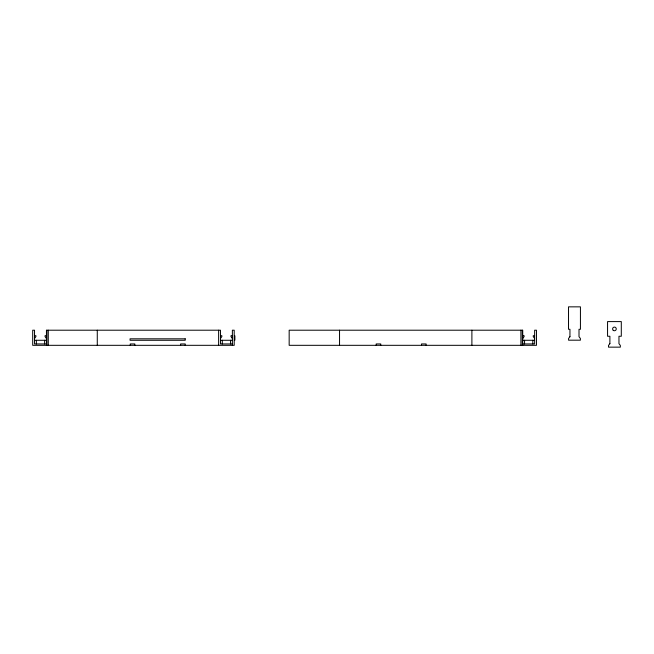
<?xml version="1.0" encoding="UTF-8"?>
<svg xmlns="http://www.w3.org/2000/svg" width="654" height="654" viewBox="0 0 654 654"><rect width="100%" height="100%" fill="white"/><g stroke="black" fill="none" stroke-linecap="round" stroke-linejoin="round"><path stroke-width="0.98" d="M34.531 338.453L35.905 336.614L35.905 335.698L34.531 335.698M220.472 338.453L221.845 336.614L221.845 335.698L220.472 335.698M522.726 338.453L524.099 336.614L524.099 335.698L522.726 335.698M46.442 335.698L45.069 335.698L45.069 336.614L46.442 338.453M232.374 335.698L231.001 335.698L231.001 336.614L232.374 338.453M534.637 335.698L533.263 335.698L533.263 336.614L534.637 338.453M34.531 340.284L46.442 340.284M220.472 340.284L232.374 340.284M522.726 340.284L534.637 340.284M46.442 343.947L34.531 343.947L34.531 330.205L32.7 330.205L32.7 345.32L234.206 345.32L234.206 330.205L232.374 330.205L232.374 345.32M232.374 343.947L220.472 343.947L220.472 330.205L46.442 330.205L46.442 345.32M522.726 343.947L534.637 343.947L534.637 330.205L536.468 330.205L536.468 345.32L289.166 345.32L289.166 330.205L522.726 330.205L522.726 345.32M532.806 340.284L532.806 343.947M524.557 340.284L524.557 343.947M522.268 330.205L522.268 345.32M520.895 330.205L520.895 345.32M471.894 330.205L471.894 345.32M426.097 345.32L426.097 343.947L421.519 343.947L421.519 345.32M380.759 345.32L380.759 343.947L376.181 343.947L376.181 345.32M339.54 330.205L339.54 345.32M234.892 335.796L234.892 340.186M230.543 340.284L230.543 343.947M222.303 340.284L222.303 343.947M218.632 330.205L218.632 345.32M185.205 345.32L185.205 343.947L180.627 343.947L180.627 345.32M134.83 345.32L134.83 343.947L130.244 343.947L130.244 345.32M97.274 330.205L97.274 345.32M48.273 330.205L48.273 345.32M46.9 330.205L46.9 345.32M44.611 340.284L44.611 343.947M36.362 340.284L36.362 343.947M569.945 336.712L568.571 338.453L568.571 340.186L580.384 340.186L580.384 338.453L579.011 336.712L579.011 329.289L580.433 329.289L580.433 306.849L568.522 306.849L568.522 329.289L569.945 329.289L569.945 336.712M609.896 343.669L608.522 345.41L608.522 347.151L620.335 347.151L620.335 345.41L618.962 343.669L618.962 336.254L621.3 336.254L621.3 321.596L607.558 321.596L607.558 336.254L609.896 336.254L609.896 343.669M185.205 338.813L130.064 338.813L130.064 340.284L185.205 340.284L185.205 338.813M613.248 330.319A1.831 1.831 0 0 0 616.231 329.256A1.831 1.831 0 0 0 613.812 327.196A1.831 1.831 0 0 0 613.248 330.319"/></g></svg>
